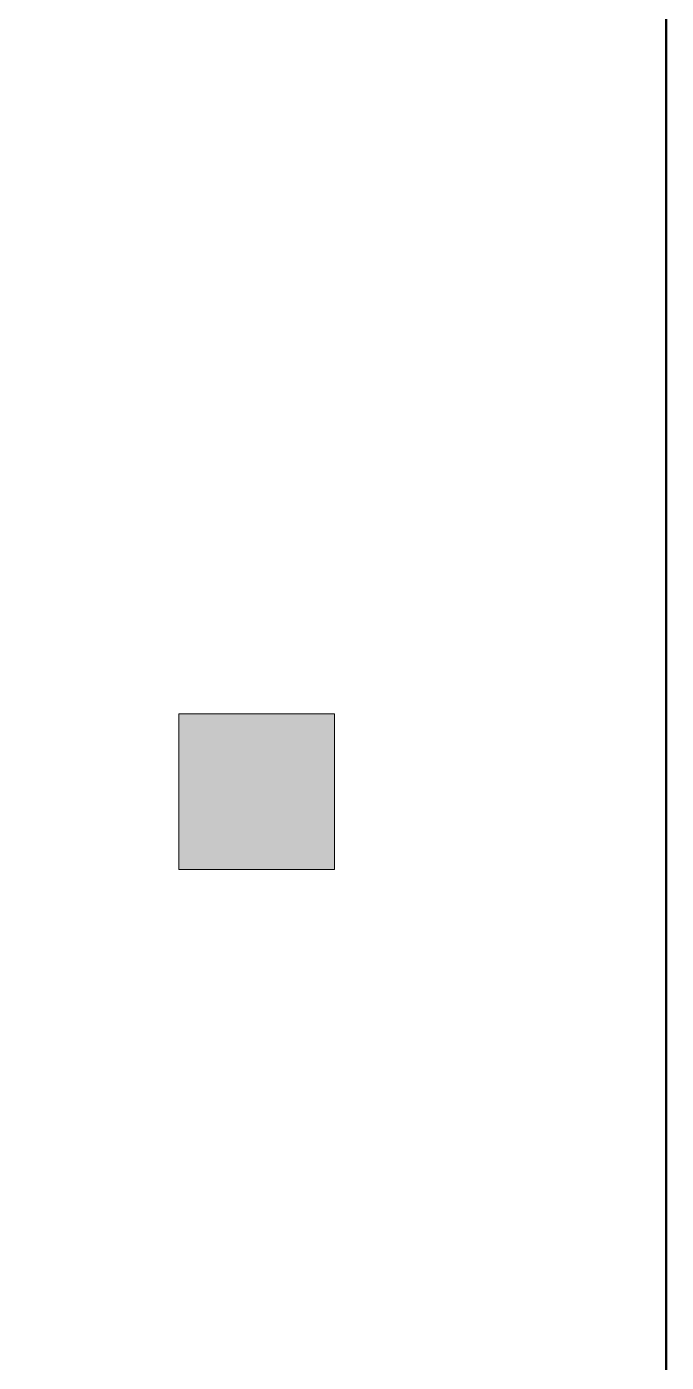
# Model space of a CAD drawing. Extents: x -200722 to 834823, y -494970 to 88783.
# Drawn here: x 523724 to 525079, y -169250 to -166420 of the extents above; entities that cross this region are included whole.
import ezdxf

# ---------------------------------------------------------------- set-up
doc = ezdxf.new("R2010")
doc.units = 0
doc.header["$LTSCALE"] = 100
doc.header["$MEASUREMENT"] = 0
doc.layers.get('0').update_dxf_attribs({"linetype": 'CONTINUOUS'})
doc.layers.add('9_TITLE TEXT', color=7, linetype='CONTINUOUS', lineweight=20)

msp = doc.modelspace()

# ---------------------------------------------------------------- hatches: boundary and pattern name
at = {"layer": '9_TITLE TEXT', "true_color": 0x000000}
h = msp.add_hatch(color=18, dxfattribs=at)
h.dxf.hatch_style = 1
h.paths.add_polyline_path([(524376.3, -167875.8), (524046.4, -167875.8), (524046.4, -168205.7), (524376.3, -168205.7)])

# ---------------------------------------------------------------- linework, layer by layer
at = {"color": 18, "true_color": 0x000000}
msp.add_lwpolyline([(433669.4, -183032.7), (525079.4, -183032.7), (525079.4, -118792.7), (433669.4, -118792.7)], close=True, dxfattribs=at)
at = {"layer": '9_TITLE TEXT', "color": 18, "lineweight": 50, "true_color": 0x000000}
msp.add_lwpolyline([(525079.4, -183032.7), (515839.4, -183032.7), (515839.4, -118792.7), (525079.4, -118792.6)], close=True, dxfattribs=at)
at = {"layer": '9_TITLE TEXT', "color": 18, "true_color": 0x000000}
msp.add_lwpolyline([(525079.4, -118792.7), (525079.4, -183032.7)], dxfattribs=at)
msp.add_lwpolyline([(524376.3, -167875.8), (524046.4, -167875.8), (524046.4, -168205.7), (524376.3, -168205.7)], close=True, dxfattribs=at)

doc.saveas('drawing.dxf')
